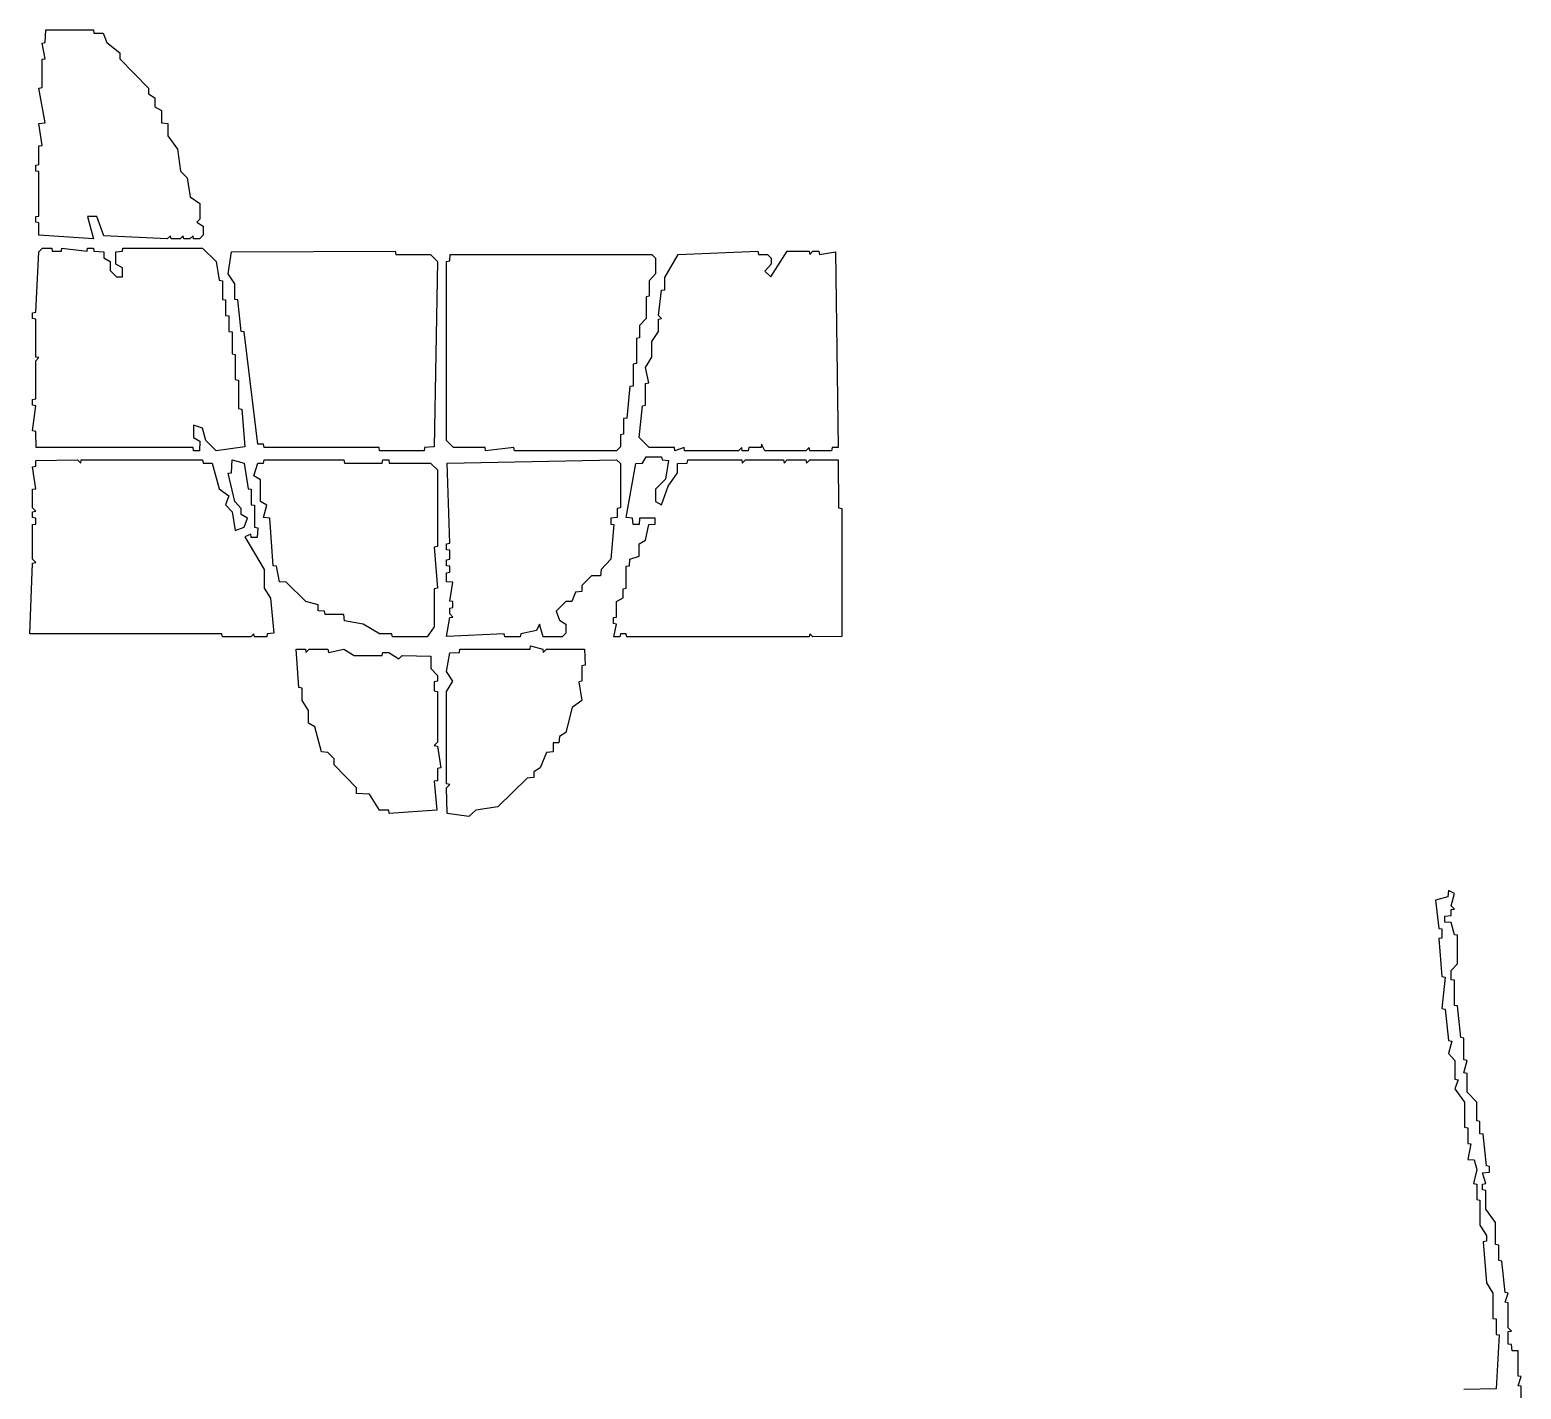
# Model space of a CAD drawing. Extents: x 76 to 558, y 148 to 1069.
# Drawn here: x 372.4 to 490.4, y 505 to 612.6 of the extents above; entities that cross this region are included whole.
import ezdxf

# ---------------------------------------------------------------- set-up
doc = ezdxf.new("R2010")
doc.units = 0

msp = doc.modelspace()

# ---------------------------------------------------------------- linework, layer by layer
at = {"layer": 'F_HOLE'}
for p, q in [((484.63, 544.49), (484.59, 543.98)), ((485.1, 544.24), (484.63, 544.49)), ((484.84, 543.26), (485.1, 544.24)), ((484.59, 543.98), (483.62, 543.73)), ((483.62, 543.73), (483.87, 541.49)), ((485.1, 543.01), (484.84, 543.26)), ((484.84, 542.97), (485.1, 543.01)), ((484.84, 542.5), (484.84, 542.97)), ((484.34, 542.46), (484.84, 542.5)), ((484.34, 541.99), (484.34, 542.46)), ((484.84, 541.95), (484.34, 541.99)), ((485.1, 540.98), (484.84, 541.95)), ((483.87, 541.49), (484.12, 541.44)), ((484.12, 540.72), (483.87, 540.68)), ((483.87, 540.68), (484.12, 537.68)), ((484.12, 541.44), (484.12, 540.72)), ((485.35, 540.94), (485.1, 540.98)), ((485.35, 538.69), (485.35, 540.94)), ((484.84, 538.14), (485.35, 538.69)), ((484.12, 537.68), (484.38, 537.63)), ((484.38, 537.63), (484.12, 535.14)), ((484.84, 537.42), (484.84, 538.14)), ((485.1, 537.38), (484.84, 537.42)), ((485.1, 535.39), (485.1, 537.38)), ((484.12, 535.14), (484.38, 535.09)), ((484.38, 535.09), (484.63, 532.6)), ((485.35, 535.35), (485.1, 535.39)), ((485.61, 532.85), (485.35, 535.35)), ((484.63, 532.6), (484.89, 532.55)), ((484.89, 532.55), (484.63, 531.58)), ((485.86, 532.81), (485.61, 532.85)), ((485.86, 531.07), (485.86, 532.81)), ((484.63, 531.58), (485.14, 531.03)), ((485.14, 531.03), (485.14, 529.55)), ((486.11, 531.03), (485.86, 531.07)), ((485.86, 530.06), (486.11, 531.03)), ((486.11, 530.01), (485.86, 530.06)), ((486.11, 528.53), (486.11, 530.01)), ((485.14, 529.55), (485.39, 529.51)), ((485.39, 529.51), (485.14, 528.79)), ((485.14, 528.79), (485.9, 527.73)), ((485.9, 527.73), (485.9, 525.74)), ((486.88, 527.73), (486.11, 528.53)), ((486.88, 526.25), (486.88, 527.73)), ((485.9, 525.74), (486.16, 525.7)), ((486.16, 525.7), (486.16, 524.47)), ((487.13, 526.2), (486.88, 526.25)), ((487.13, 525.23), (487.13, 526.2)), ((487.38, 525.19), (487.13, 525.23)), ((486.16, 524.47), (486.41, 524.43)), ((486.41, 524.43), (486.16, 523.2)), ((487.64, 522.69), (487.38, 525.19)), ((486.16, 523.2), (486.66, 523.16)), ((486.66, 523.16), (486.88, 522.39)), ((486.88, 522.39), (486.62, 521.29)), ((487.34, 522.14), (487.89, 522.18)), ((487.6, 521.29), (487.34, 522.14)), ((487.89, 522.65), (487.64, 522.69)), ((487.89, 522.18), (487.89, 522.65)), ((486.62, 521.29), (486.88, 521.25)), ((486.88, 521.25), (486.88, 520.02)), ((487.34, 521.25), (487.6, 521.29)), ((487.34, 520.78), (487.34, 521.25)), ((487.6, 520.74), (487.34, 520.78)), ((487.6, 519.26), (487.6, 520.74)), ((486.88, 520.02), (487.13, 519.98)), ((487.13, 519.98), (487.13, 517.99)), ((488.36, 518.2), (487.6, 519.26)), ((488.36, 516.47), (488.36, 518.2)), ((487.13, 517.99), (487.64, 517.19)), ((487.64, 517.19), (487.64, 516.72)), ((487.64, 516.72), (487.38, 516.68)), ((487.38, 516.68), (487.64, 513.42)), ((488.61, 516.42), (488.36, 516.47)), ((488.61, 515.2), (488.61, 516.42)), ((488.87, 515.15), (488.61, 515.2)), ((489.12, 512.66), (488.87, 515.15)), ((487.64, 513.42), (488.15, 512.61)), ((488.15, 512.61), (488.15, 510.62)), ((489.37, 512.61), (489.12, 512.66)), ((489.12, 511.89), (489.37, 512.61)), ((489.37, 511.85), (489.12, 511.89)), ((489.37, 509.86), (489.37, 511.85)), ((488.15, 510.62), (488.4, 510.58)), ((488.4, 510.58), (488.4, 509.35)), ((488.4, 509.35), (488.65, 509.31)), ((488.65, 509.31), (488.4, 505.04)), ((489.63, 509.61), (489.37, 509.86)), ((489.37, 509.57), (489.63, 509.61)), ((489.37, 508.59), (489.37, 509.57)), ((489.63, 508.55), (489.37, 508.59)), ((489.67, 508.04), (489.63, 508.55)), ((490.14, 508.04), (489.67, 508.04)), ((490.14, 506.05), (490.14, 508.04)), ((490.39, 506.01), (490.14, 506.05)), ((490.14, 505.29), (490.39, 506.01)), ((490.39, 505.25), (490.14, 505.29)), ((490.39, 504.27), (490.39, 505.25)), ((488.4, 505.04), (485.86, 504.99))]:
    msp.add_line(p, q, dxfattribs=at)
at = {"layer": 'SMALL_FEATURE'}
for p, q in [((373.59, 611.59), (373.63, 612.61)), ((373.63, 612.61), (377.4, 612.61)), ((377.4, 612.61), (377.44, 612.35)), ((373.34, 611.55), (373.59, 611.59)), ((373.59, 610.32), (373.34, 611.55)), ((377.44, 612.35), (378.16, 612.35)), ((378.16, 612.35), (378.46, 611.59)), ((378.46, 611.59), (379.48, 610.79)), ((373.34, 610.28), (373.59, 610.32)), ((373.34, 608.03), (373.34, 610.28)), ((379.48, 610.79), (379.48, 610.32)), ((379.48, 610.32), (381.76, 607.99)), ((373.08, 607.99), (373.34, 608.03)), ((373.59, 605.24), (373.08, 607.99)), ((381.76, 607.99), (381.76, 607.53)), ((381.76, 607.53), (382.27, 607.23)), ((382.27, 607.23), (382.27, 606.51)), ((382.27, 606.51), (382.78, 606.21)), ((382.78, 606.21), (382.78, 605.24)), ((373.08, 605.2), (373.59, 605.24)), ((373.34, 603.46), (373.08, 605.2)), ((382.78, 605.24), (383.29, 605.2)), ((383.29, 605.2), (383.29, 604.22)), ((373.08, 603.42), (373.34, 603.46)), ((373.08, 601.94), (373.08, 603.42)), ((383.29, 604.22), (384.05, 603.17)), ((384.05, 603.17), (384.3, 601.43)), ((372.83, 601.9), (373.08, 601.94)), ((372.83, 601.43), (372.83, 601.9)), ((373.08, 601.39), (372.83, 601.43)), ((373.08, 597.87), (373.08, 601.39)), ((384.3, 601.43), (384.81, 600.88)), ((384.81, 600.88), (385.06, 599.4)), ((385.06, 599.4), (385.83, 598.85)), ((385.83, 598.85), (385.83, 597.62)), ((372.83, 597.83), (373.08, 597.87)), ((372.83, 597.37), (372.83, 597.83)), ((373.08, 597.32), (372.83, 597.37)), ((373.08, 596.35), (373.08, 597.32)), ((377.66, 597.83), (376.94, 597.83)), ((376.94, 597.83), (377.4, 596.05)), ((378.21, 596.31), (377.66, 597.83)), ((385.83, 597.62), (385.57, 597.37)), ((385.57, 597.37), (386.08, 597.07)), ((377.4, 596.05), (373.08, 596.35)), ((383.24, 596.05), (378.21, 596.31)), ((383.5, 596.31), (383.24, 596.05)), ((383.54, 596.05), (383.5, 596.31)), ((384.26, 596.05), (383.54, 596.05)), ((384.51, 596.31), (384.26, 596.05)), ((384.56, 596.05), (384.51, 596.31)), ((385.02, 596.05), (384.56, 596.05)), ((385.28, 596.31), (385.02, 596.05)), ((385.32, 596.05), (385.28, 596.31)), ((385.78, 596.05), (385.32, 596.05)), ((386.08, 596.35), (385.78, 596.05)), ((386.08, 597.07), (386.08, 596.35)), ((372.83, 590.25), (373.08, 595.04)), ((373.08, 595.04), (373.38, 595.33)), ((373.38, 595.33), (374.1, 595.33)), ((374.1, 595.33), (374.14, 595.08)), ((374.14, 595.08), (374.86, 595.08)), ((374.86, 595.08), (374.9, 595.33)), ((374.9, 595.33), (376.89, 595.08)), ((376.89, 595.08), (376.94, 595.33)), ((376.94, 595.33), (377.4, 595.33)), ((377.4, 595.33), (377.44, 595.08)), ((377.44, 595.08), (378.21, 595.04)), ((378.21, 595.04), (378.21, 594.57)), ((379.18, 595.04), (379.69, 595.08)), ((379.18, 594.06), (379.18, 595.04)), ((379.69, 595.08), (379.73, 595.33)), ((379.73, 595.33), (386.04, 595.33)), ((386.04, 595.33), (387.1, 594.28)), ((388.07, 593.3), (388.32, 595.04)), ((388.32, 595.04), (401.28, 595.08)), ((401.28, 595.08), (401.32, 594.83)), ((423.67, 594.83), (429.98, 595.08)), ((429.98, 595.08), (430.02, 594.83)), ((431, 593.05), (432.31, 595.08)), ((432.31, 595.08), (434.04, 595.08)), ((434.04, 595.08), (434.09, 594.83)), ((434.09, 594.83), (434.34, 595.08)), ((434.34, 595.08), (434.81, 595.08)), ((434.81, 595.08), (434.85, 594.83)), ((434.85, 594.83), (436.12, 595.04)), ((436.12, 595.04), (436.33, 579.54)), ((378.21, 594.57), (378.71, 594.28)), ((378.71, 594.28), (378.71, 593.56)), ((379.69, 593.77), (379.18, 594.06)), ((379.69, 593.05), (379.69, 593.77)), ((387.1, 594.28), (387.35, 592.79)), ((401.32, 594.83), (404.07, 594.83)), ((404.07, 594.83), (404.62, 594.28)), ((404.62, 594.28), (404.37, 579.59)), ((405.34, 594.28), (405.6, 594.32)), ((405.34, 580.09), (405.34, 594.28)), ((405.6, 594.32), (405.64, 594.83)), ((405.64, 594.83), (421.6, 594.83)), ((421.6, 594.83), (421.89, 594.53)), ((421.89, 594.53), (421.89, 593.3)), ((422.61, 593.01), (423.67, 594.83)), ((430.02, 594.83), (430.74, 594.83)), ((431.04, 594.06), (430.53, 593.51)), ((430.74, 594.83), (431.04, 594.53)), ((431.04, 594.53), (431.04, 594.06)), ((378.71, 593.56), (379.22, 593.05)), ((379.22, 593.05), (379.69, 593.05)), ((387.35, 592.79), (387.6, 592.75)), ((387.6, 592.75), (387.6, 591.27)), ((388.58, 592.5), (388.07, 593.3)), ((388.58, 591.27), (388.58, 592.5)), ((421.89, 593.3), (421.39, 592.75)), ((421.39, 592.75), (421.39, 591.52)), ((422.61, 592.03), (422.61, 593.01)), ((430.53, 593.51), (431, 593.05)), ((421.39, 591.52), (421.13, 591.48)), ((421.13, 591.48), (421.13, 589.75)), ((422.11, 590), (422.36, 591.99)), ((422.36, 591.99), (422.61, 592.03)), ((372.58, 590.21), (372.83, 590.25)), ((372.58, 589.75), (372.58, 590.21)), ((387.6, 591.27), (387.86, 591.23)), ((387.86, 591.23), (387.86, 590)), ((388.83, 591.23), (388.58, 591.27)), ((389.09, 588.73), (388.83, 591.23)), ((372.83, 589.7), (372.58, 589.75)), ((372.83, 586.7), (372.83, 589.7)), ((387.86, 590), (388.11, 589.96)), ((388.11, 589.96), (388.11, 588.73)), ((421.13, 589.75), (420.62, 589.2)), ((420.62, 589.2), (420.62, 588.22)), ((422.36, 589.75), (422.11, 590)), ((422.11, 589.7), (422.36, 589.75)), ((422.11, 588.73), (422.11, 589.7)), ((388.11, 588.73), (388.37, 588.69)), ((388.37, 588.69), (388.37, 586.95)), ((389.34, 588.69), (389.09, 588.73)), ((390.4, 579.8), (389.34, 588.69)), ((420.62, 588.22), (420.37, 588.18)), ((420.37, 588.18), (420.37, 586.19)), ((421.6, 587.93), (422.11, 588.73)), ((421.6, 586.7), (421.6, 587.93)), ((373.08, 586.66), (372.83, 586.7)), ((372.83, 586.4), (373.08, 586.66)), ((388.37, 586.95), (388.62, 586.91)), ((388.62, 586.91), (388.62, 584.92)), ((421.09, 585.89), (421.6, 586.7)), ((372.83, 583.4), (372.83, 586.4)), ((420.37, 586.19), (420.12, 586.15)), ((420.12, 586.15), (420.12, 584.41)), ((421.34, 584.67), (421.09, 585.89)), ((388.62, 584.92), (388.87, 584.88)), ((388.87, 584.88), (388.87, 582.63)), ((419.86, 584.37), (419.61, 581.87)), ((420.12, 584.41), (419.86, 584.37)), ((421.09, 584.62), (421.34, 584.67)), ((421.09, 582.89), (421.09, 584.62)), ((372.58, 583.35), (372.83, 583.4)), ((372.58, 582.89), (372.58, 583.35)), ((372.83, 582.85), (372.58, 582.89)), ((372.58, 580.86), (372.83, 582.85)), ((388.87, 582.63), (389.13, 582.59)), ((389.13, 582.59), (389.38, 579.59)), ((419.61, 581.87), (419.35, 581.83)), ((420.58, 580.35), (420.84, 582.85)), ((420.84, 582.85), (421.09, 582.89)), ((372.83, 580.81), (372.58, 580.86)), ((372.87, 579.54), (372.83, 580.81)), ((386.04, 581.07), (385.32, 581.32)), ((385.32, 581.32), (385.32, 580.35)), ((386.29, 580.09), (386.04, 581.07)), ((419.35, 581.83), (419.35, 580.6)), ((385.28, 579.54), (372.87, 579.54)), ((385.32, 579.29), (385.28, 579.54)), ((385.32, 580.35), (385.83, 580.05)), ((385.83, 580.05), (385.78, 579.29)), ((387.1, 579.29), (386.29, 580.09)), ((389.38, 579.59), (387.1, 579.29)), ((390.86, 579.8), (390.4, 579.8)), ((390.91, 579.54), (390.86, 579.8)), ((400.01, 579.54), (390.91, 579.54)), ((400.05, 579.29), (400.01, 579.54)), ((403.61, 579.54), (403.56, 579.29)), ((404.37, 579.59), (403.61, 579.54)), ((405.89, 579.54), (405.34, 580.09)), ((408.39, 579.54), (405.89, 579.54)), ((408.43, 579.29), (408.39, 579.54)), ((410.68, 579.54), (408.43, 579.29)), ((410.72, 579.29), (410.68, 579.54)), ((419.1, 579.59), (418.8, 579.29)), ((419.35, 580.6), (419.1, 580.56)), ((419.1, 580.56), (419.1, 579.59)), ((421.39, 579.54), (420.58, 580.35)), ((423.38, 579.54), (421.39, 579.54)), ((423.42, 579.29), (423.38, 579.54)), ((424.14, 579.54), (423.42, 579.29)), ((424.18, 579.29), (424.14, 579.54)), ((428.71, 579.54), (428.46, 579.29)), ((428.75, 579.29), (428.71, 579.54)), ((429.26, 579.54), (429.22, 579.29)), ((430.23, 579.54), (429.26, 579.54)), ((430.28, 579.8), (430.23, 579.54)), ((430.53, 579.29), (430.28, 579.8)), ((434.04, 579.54), (433.79, 579.29)), ((434.09, 579.29), (434.04, 579.54)), ((435.86, 579.54), (435.82, 579.29)), ((436.33, 579.54), (435.86, 579.54)), ((372.83, 578.53), (376.13, 578.57)), ((372.83, 578.06), (372.83, 578.53)), ((376.13, 578.57), (376.39, 578.32)), ((376.39, 578.32), (376.43, 578.57)), ((376.43, 578.57), (386.04, 578.57)), ((385.78, 579.29), (385.32, 579.29)), ((386.04, 578.57), (386.08, 578.32)), ((388.32, 577.55), (388.37, 578.57)), ((388.37, 578.57), (389.34, 578.32)), ((390.86, 578.32), (390.91, 578.57)), ((390.91, 578.57), (397.21, 578.57)), ((397.21, 578.57), (397.26, 578.32)), ((403.56, 579.29), (400.05, 579.29)), ((400.26, 578.32), (400.3, 578.57)), ((400.3, 578.57), (400.77, 578.57)), ((400.77, 578.57), (400.81, 578.32)), ((405.38, 578.32), (418.8, 578.57)), ((418.8, 579.29), (410.72, 579.29)), ((418.8, 578.57), (419.1, 578.27)), ((420.84, 578.32), (421.13, 578.82)), ((421.13, 578.82), (422.36, 578.82)), ((422.36, 578.82), (422.4, 578.57)), ((422.4, 578.57), (422.91, 578.53)), ((422.91, 578.53), (422.66, 577.05)), ((428.46, 579.29), (424.18, 579.29)), ((424.39, 578.32), (424.43, 578.57)), ((424.43, 578.57), (428.71, 578.57)), ((428.71, 578.57), (428.75, 578.32)), ((429.22, 579.29), (428.75, 579.29)), ((428.75, 578.32), (429.01, 578.57)), ((429.01, 578.57), (432.01, 578.57)), ((433.79, 579.29), (430.53, 579.29)), ((432.01, 578.57), (432.05, 578.32)), ((432.05, 578.32), (432.31, 578.57)), ((432.31, 578.57), (433.79, 578.57)), ((433.79, 578.57), (433.83, 578.32)), ((433.83, 578.32), (434.09, 578.57)), ((435.82, 579.29), (434.09, 579.29)), ((434.09, 578.57), (436.33, 578.57)), ((436.33, 578.57), (436.37, 574.76)), ((372.58, 578.02), (372.83, 578.06)), ((372.83, 576.28), (372.58, 578.02)), ((386.08, 578.32), (386.8, 578.32)), ((386.8, 578.32), (387.35, 576.28)), ((388.07, 577.51), (388.32, 577.55)), ((388.58, 575.27), (388.07, 577.51)), ((389.34, 578.32), (389.64, 576.28)), ((390.1, 577.3), (390.4, 578.32)), ((390.61, 577), (390.1, 577.3)), ((390.4, 578.32), (390.86, 578.32)), ((397.26, 578.32), (400.26, 578.32)), ((400.81, 578.32), (404.07, 578.32)), ((404.07, 578.32), (404.62, 577.77)), ((404.62, 577.77), (404.62, 571.71)), ((405.6, 571.97), (405.38, 578.32)), ((419.1, 578.27), (419.1, 574.76)), ((419.57, 574), (420.33, 578.27)), ((420.33, 578.27), (420.84, 578.32)), ((422.87, 576.5), (423.63, 577.55)), ((423.63, 578.27), (424.39, 578.32)), ((423.63, 577.55), (423.63, 578.27)), ((372.58, 576.24), (372.83, 576.28)), ((372.58, 574.76), (372.58, 576.24)), ((387.35, 576.28), (388.11, 575.73)), ((389.64, 576.28), (389.89, 576.24)), ((389.89, 576.24), (389.89, 575.01)), ((390.61, 575.27), (390.61, 577)), ((422.66, 577.05), (421.89, 576.24)), ((421.89, 576.24), (421.89, 575.27)), ((422.36, 575.01), (422.87, 576.5)), ((388.11, 575.73), (387.86, 575.01)), ((387.86, 575.01), (388.37, 574.46)), ((389.09, 574.72), (388.58, 575.27)), ((389.89, 575.01), (390.14, 574.97)), ((390.14, 574.97), (390.14, 573.24)), ((391.12, 574.97), (390.61, 575.27)), ((390.86, 574), (391.12, 574.97)), ((421.89, 575.27), (422.36, 575.01)), ((372.83, 574.51), (372.58, 574.76)), ((372.58, 574.46), (372.83, 574.51)), ((372.58, 574), (372.58, 574.46)), ((372.83, 573.96), (372.58, 574)), ((372.83, 573.49), (372.83, 573.96)), ((388.37, 574.46), (388.62, 572.98)), ((389.09, 574.25), (389.09, 574.72)), ((389.59, 573.96), (389.09, 574.25)), ((389.34, 573.24), (389.59, 573.96)), ((391.37, 573.96), (390.86, 574)), ((391.63, 570.19), (391.37, 573.96)), ((418.85, 574), (418.34, 573.96)), ((418.34, 573.96), (418.34, 573.49)), ((419.1, 574.76), (418.85, 574.72)), ((418.85, 574.72), (418.85, 574)), ((420.07, 573.96), (419.57, 574)), ((420.12, 573.45), (420.07, 573.96)), ((420.62, 573.96), (420.58, 573.45)), ((421.85, 573.96), (420.62, 573.96)), ((421.85, 573.49), (421.85, 573.96)), ((436.37, 574.76), (436.63, 574.72)), ((436.63, 574.72), (436.63, 564.6)), ((372.58, 573.45), (372.83, 573.49)), ((372.58, 570.7), (372.58, 573.45)), ((388.62, 572.98), (389.34, 573.24)), ((389.85, 572.69), (389.38, 572.47)), ((389.38, 572.47), (390.91, 569.89)), ((389.89, 572.43), (389.85, 572.69)), ((390.36, 572.43), (389.89, 572.43)), ((390.14, 573.24), (390.4, 573.19)), ((390.4, 573.19), (390.36, 572.43)), ((418.34, 573.49), (418.59, 573.45)), ((418.59, 573.45), (418.34, 570.7)), ((420.58, 573.45), (420.12, 573.45)), ((421.09, 572.22), (421.34, 573.45)), ((421.34, 573.45), (421.85, 573.49)), ((404.62, 571.71), (404.37, 571.67)), ((404.37, 571.67), (404.62, 568.41)), ((405.34, 571.92), (405.6, 571.97)), ((405.34, 571.46), (405.34, 571.92)), ((405.6, 571.42), (405.34, 571.46)), ((405.6, 570.7), (405.6, 571.42)), ((420.58, 571.92), (421.09, 572.22)), ((420.58, 570.95), (420.58, 571.92)), ((372.36, 564.81), (372.58, 570.4)), ((372.83, 570.44), (372.58, 570.7)), ((372.58, 570.4), (372.83, 570.44)), ((391.88, 570.15), (391.63, 570.19)), ((392.13, 568.92), (391.88, 570.15)), ((405.34, 570.65), (405.6, 570.7)), ((405.34, 570.19), (405.34, 570.65)), ((405.6, 570.15), (405.34, 570.19)), ((405.6, 569.68), (405.6, 570.15)), ((418.34, 570.7), (417.58, 569.89)), ((419.57, 570.15), (419.82, 570.19)), ((419.57, 568.41), (419.57, 570.15)), ((419.82, 570.19), (419.86, 570.7)), ((419.86, 570.7), (420.58, 570.95)), ((390.91, 569.89), (390.91, 568.41)), ((392.64, 568.88), (392.13, 568.92)), ((405.34, 569.64), (405.6, 569.68)), ((405.34, 568.92), (405.34, 569.64)), ((405.85, 568.88), (405.34, 568.92)), ((416.81, 569.38), (416.05, 568.62)), ((417.53, 569.38), (416.81, 569.38)), ((417.58, 569.89), (417.53, 569.38)), ((390.91, 568.41), (391.41, 567.61)), ((394.21, 567.35), (392.64, 568.88)), ((404.62, 568.41), (404.37, 568.37)), ((404.37, 568.37), (404.37, 565.36)), ((405.6, 567.39), (405.85, 568.88)), ((415.54, 568.11), (415.25, 567.35)), ((416.05, 568.16), (415.54, 568.11)), ((416.05, 568.62), (416.05, 568.16)), ((419.31, 568.37), (419.57, 568.41)), ((419.31, 567.65), (419.31, 568.37)), ((391.41, 567.61), (391.67, 564.85)), ((395.18, 567.1), (394.21, 567.35)), ((395.18, 566.63), (395.18, 567.1)), ((395.69, 566.59), (395.18, 566.63)), ((395.73, 566.34), (395.69, 566.59)), ((405.85, 567.35), (405.6, 567.39)), ((405.6, 566.84), (405.85, 566.89)), ((405.6, 566.38), (405.6, 566.84)), ((405.85, 566.89), (405.85, 567.35)), ((414.78, 567.35), (414.02, 566.59)), ((414.02, 566.59), (414.27, 565.87)), ((415.25, 567.35), (414.78, 567.35)), ((418.8, 567.35), (419.31, 567.65)), ((418.8, 566.12), (418.8, 567.35)), ((397.21, 566.34), (395.73, 566.34)), ((397.26, 565.83), (397.21, 566.34)), ((398.74, 565.57), (397.26, 565.83)), ((400.05, 564.81), (398.74, 565.57)), ((404.37, 565.36), (403.82, 564.56)), ((405.34, 564.6), (405.6, 566.08)), ((405.85, 566.12), (405.6, 566.38)), ((405.6, 566.08), (405.85, 566.12)), ((412.71, 565.57), (412.45, 565.07)), ((413, 564.56), (412.71, 565.57)), ((414.27, 565.87), (414.78, 565.57)), ((414.78, 565.57), (414.78, 564.85)), ((418.55, 566.08), (418.8, 566.12)), ((418.55, 565.62), (418.55, 566.08)), ((418.8, 565.57), (418.55, 565.62)), ((418.59, 564.56), (418.8, 565.57)), ((387.56, 564.81), (372.36, 564.81)), ((387.6, 564.56), (387.56, 564.81)), ((389.85, 564.56), (387.6, 564.56)), ((390.1, 564.81), (389.85, 564.56)), ((390.14, 564.56), (390.1, 564.81)), ((391.12, 564.56), (390.14, 564.56)), ((391.16, 564.81), (391.12, 564.56)), ((391.67, 564.85), (391.16, 564.81)), ((401.02, 564.81), (400.05, 564.81)), ((401.07, 564.56), (401.02, 564.81)), ((403.82, 564.56), (401.07, 564.56)), ((409.91, 564.81), (405.34, 564.6)), ((409.96, 564.56), (409.91, 564.81)), ((411.18, 564.56), (409.96, 564.56)), ((411.23, 564.81), (411.18, 564.56)), ((412.45, 565.07), (411.23, 564.81)), ((414.49, 564.56), (413, 564.56)), ((414.78, 564.85), (414.49, 564.56)), ((419.06, 564.56), (418.59, 564.56)), ((419.1, 564.81), (419.06, 564.56)), ((419.57, 564.81), (419.1, 564.81)), ((419.61, 564.56), (419.57, 564.81)), ((434.04, 564.56), (419.61, 564.56)), ((434.09, 564.81), (434.04, 564.56)), ((434.34, 564.56), (434.09, 564.81)), ((436.63, 564.6), (434.34, 564.56)), ((393.45, 563.58), (394.17, 563.58)), ((393.66, 560.54), (393.45, 563.58)), ((394.17, 563.58), (394.21, 563.33)), ((394.21, 563.33), (394.46, 563.58)), ((394.46, 563.58), (395.94, 563.58)), ((395.94, 563.58), (395.99, 563.33)), ((395.99, 563.33), (397.21, 563.58)), ((397.21, 563.58), (398.02, 563.08)), ((398.02, 563.08), (400.26, 563.08)), ((400.26, 563.08), (400.3, 563.33)), ((400.3, 563.33), (400.77, 563.33)), ((400.77, 563.33), (401.57, 562.82)), ((401.57, 562.82), (401.83, 563.08)), ((401.83, 563.08), (404.11, 563.03)), ((404.11, 563.03), (404.11, 562.06)), ((405.34, 561.81), (405.6, 563.29)), ((405.6, 563.29), (406.36, 563.33)), ((406.36, 563.33), (406.4, 563.58)), ((406.4, 563.58), (411.95, 563.58)), ((411.95, 563.58), (411.99, 563.84)), ((411.99, 563.84), (412.96, 563.58)), ((412.96, 563.58), (413, 563.33)), ((413, 563.33), (413.26, 563.58)), ((413.26, 563.58), (416.26, 563.58)), ((416.26, 563.58), (416.31, 562.31)), ((404.11, 562.06), (404.62, 561.51)), ((405.85, 561.04), (405.34, 561.81)), ((416.31, 562.31), (416.05, 562.27)), ((416.05, 562.27), (416.05, 561.04)), ((404.62, 561.04), (404.37, 561)), ((404.37, 561), (404.37, 560.28)), ((404.62, 561.51), (404.62, 561.04)), ((405.34, 560.24), (405.85, 561.04)), ((416.05, 561.04), (415.8, 561)), ((415.8, 561), (416.05, 559.52)), ((393.91, 560.49), (393.66, 560.54)), ((393.91, 559.52), (393.91, 560.49)), ((394.42, 558.72), (393.91, 559.52)), ((404.37, 560.28), (404.62, 560.24)), ((404.62, 560.24), (404.62, 556.22)), ((405.34, 552.92), (405.34, 560.24)), ((416.05, 559.52), (415.29, 558.97)), ((394.42, 557.74), (394.42, 558.72)), ((415.29, 558.97), (414.78, 556.98)), ((394.93, 557.45), (394.42, 557.74)), ((395.44, 555.46), (394.93, 557.45)), ((404.62, 556.22), (404.37, 555.96)), ((404.37, 555.96), (404.62, 555.92)), ((404.62, 555.92), (404.88, 554.19)), ((414.23, 556.18), (413.77, 556.18)), ((413.77, 556.18), (413.77, 555.46)), ((414.27, 556.68), (414.23, 556.18)), ((414.78, 556.98), (414.27, 556.68)), ((395.94, 555.41), (395.44, 555.46)), ((396.45, 554.91), (395.94, 555.41)), ((396.45, 554.44), (396.45, 554.91)), ((413.26, 555.41), (412.75, 554.19)), ((413.77, 555.46), (413.26, 555.41)), ((398.23, 552.62), (396.45, 554.44)), ((404.88, 554.19), (404.62, 554.14)), ((404.62, 554.14), (404.62, 553.17)), ((412.75, 554.19), (412.24, 553.89)), ((412.24, 553.89), (412.24, 553.42)), ((398.23, 552.15), (398.23, 552.62)), ((404.62, 553.17), (404.37, 553.13)), ((404.37, 553.13), (404.58, 550.84)), ((405.6, 552.87), (405.34, 552.92)), ((405.34, 552.62), (405.6, 552.87)), ((405.38, 550.59), (405.34, 552.62)), ((411.73, 553.38), (409.41, 551.1)), ((412.24, 553.42), (411.73, 553.38)), ((399.25, 552.11), (398.23, 552.15)), ((400.05, 550.84), (399.25, 552.11)), ((400.77, 550.84), (400.05, 550.84)), ((400.81, 550.59), (400.77, 550.84)), ((404.58, 550.84), (400.81, 550.59)), ((407.12, 550.33), (405.38, 550.59)), ((407.67, 550.84), (407.12, 550.33)), ((409.41, 551.1), (407.67, 550.84))]:
    msp.add_line(p, q, dxfattribs=at)

doc.saveas('drawing.dxf')
